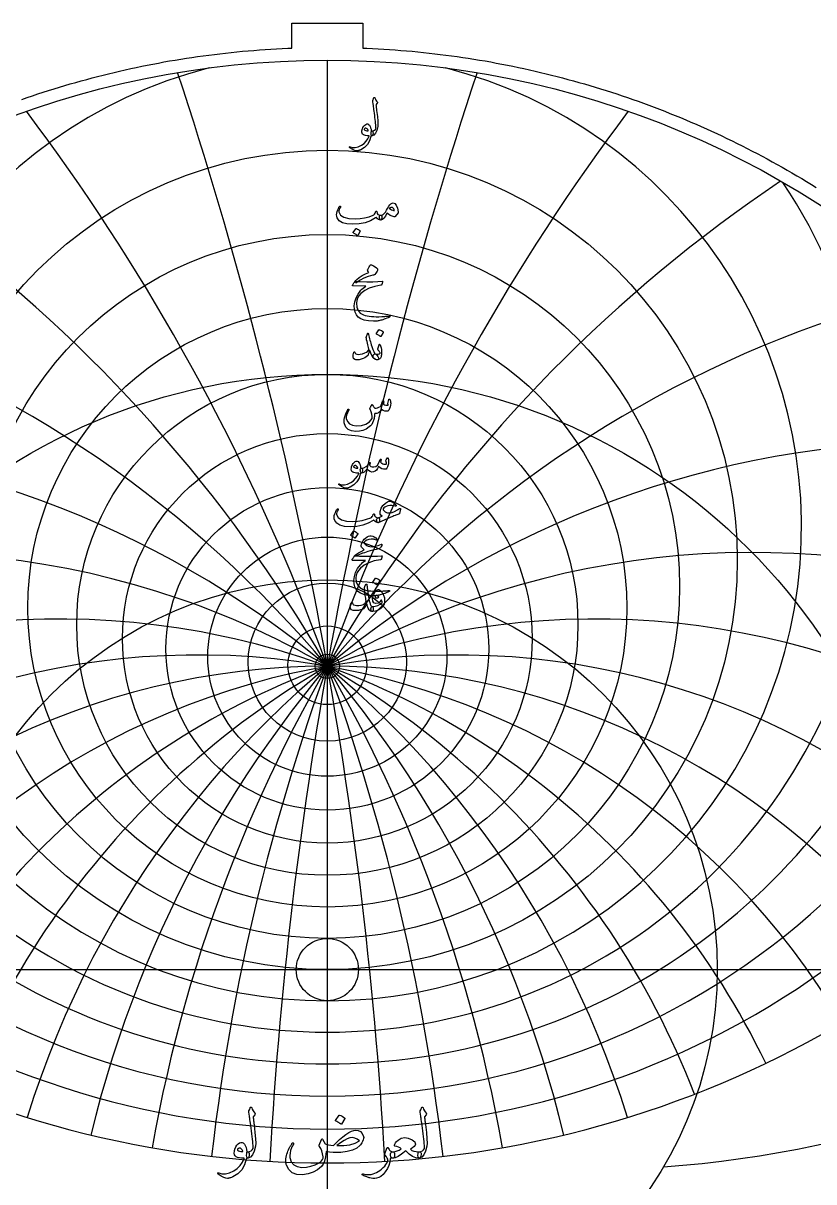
# Model space of a CAD drawing. Header units: millimetres. Extents: x -59 to 59, y -59 to 61.
# Drawn here: x -19.6 to 31.3, y -13.7 to 60.9 of the extents above; entities that cross this region are included whole.
import ezdxf

# ---------------------------------------------------------------- set-up
doc = ezdxf.new("R2010")
doc.units = ezdxf.units.MM
for name, color, linetype in [('CUT_INNER', 6, 'Continuous'), ('CUT_OUTER', 1, 'Continuous'), ('ENGRAVE', 7, 'Continuous'), ('ENGRAVE_FINE', 8, 'Continuous'), ('TEXT', 5, 'Continuous')]:
    doc.layers.add(name, color=color, linetype=linetype)

msp = doc.modelspace()

# ---------------------------------------------------------------- linework, layer by layer
at = {"layer": 'CUT_INNER'}
msp.add_circle((0, 0), 2, dxfattribs=at)
at = {"layer": 'CUT_OUTER'}
msp.add_lwpolyline([(-19.6429, 55.9787), (-19.299, 56.0982), (-18.9545, 56.2155), (-18.6092, 56.3308), (-18.2632, 56.4439), (-17.9165, 56.5549), (-17.5692, 56.6637), (-17.2211, 56.7705), (-16.8725, 56.8751), (-16.5232, 56.9775), (-16.1733, 57.0779), (-15.8227, 57.176), (-15.4716, 57.272), (-15.1199, 57.3659), (-14.7676, 57.4576), (-14.4148, 57.5471), (-14.0614, 57.6345), (-13.7075, 57.7197), (-13.3531, 57.8027), (-12.9982, 57.8835), (-12.6428, 57.9622), (-12.2869, 58.0387), (-11.9305, 58.113), (-11.5737, 58.1851), (-11.2165, 58.255), (-10.8588, 58.3227), (-10.5008, 58.3883), (-10.1423, 58.4516), (-9.7835, 58.5127), (-9.4243, 58.5717), (-9.0647, 58.6284), (-8.7048, 58.6829), (-8.3446, 58.7352), (-7.984, 58.7853), (-7.6232, 58.8332), (-7.262, 58.8788), (-6.9006, 58.9223), (-6.5389, 58.9635), (-6.177, 59.0025), (-5.8149, 59.0393), (-5.4525, 59.0739), (-5.0899, 59.1062), (-4.7272, 59.1364), (-4.3642, 59.1643), (-4.0011, 59.1899), (-3.6379, 59.2134), (-3.2745, 59.2346), (-2.9109, 59.2535), (-2.5473, 59.2703), (-2.275, 59.2812), (-2.275, 60.885), (2.275, 60.885), (2.275, 59.2812), (2.5473, 59.2703), (2.9109, 59.2535), (3.2745, 59.2346), (3.6379, 59.2134), (4.0011, 59.1899), (4.3642, 59.1643), (4.7272, 59.1364), (5.0899, 59.1062), (5.4525, 59.0739), (5.8149, 59.0393), (6.177, 59.0025), (6.5389, 58.9635), (6.9006, 58.9223), (7.262, 58.8788), (7.6232, 58.8332), (7.984, 58.7853), (8.3446, 58.7352), (8.7048, 58.6829), (9.0647, 58.6284), (9.4243, 58.5717), (9.7835, 58.5127), (10.1423, 58.4516), (10.5008, 58.3883), (10.8588, 58.3227), (11.2165, 58.255), (11.5737, 58.1851), (11.9305, 58.113), (12.2869, 58.0387), (12.6428, 57.9622), (12.9982, 57.8835), (13.3531, 57.8027), (13.7075, 57.7197), (14.0614, 57.6345), (14.4148, 57.5471), (14.7676, 57.4576), (15.1199, 57.3659), (15.4716, 57.272), (15.8227, 57.176), (16.1733, 57.0779), (16.5232, 56.9775), (16.8725, 56.8751), (17.2211, 56.7705), (17.5692, 56.6637), (17.9165, 56.5549), (18.2632, 56.4439), (18.6092, 56.3308), (18.9545, 56.2155), (19.299, 56.0982), (19.6429, 55.9787), (19.986, 55.8571), (20.3283, 55.7334), (20.6699, 55.6076), (21.0108, 55.4798), (21.3508, 55.3498), (21.69, 55.2177), (22.0284, 55.0836), (22.366, 54.9474), (22.7027, 54.8092), (23.0386, 54.6688), (23.3736, 54.5264), (23.7077, 54.382), (24.0409, 54.2355), (24.3733, 54.087), (24.7047, 53.9364), (25.0352, 53.7838), (25.3647, 53.6292), (25.6933, 53.4725), (26.0209, 53.3139), (26.3475, 53.1532), (26.6732, 52.9905), (26.9978, 52.8259), (27.3215, 52.6592), (27.6441, 52.4906), (27.9656, 52.32), (28.2861, 52.1474), (28.6056, 51.9729), (28.9239, 51.7964), (29.2412, 51.6179), (29.5574, 51.4375), (29.8724, 51.2552), (30.1863, 51.0709), (30.4991, 50.8847), (30.8108, 50.6967), (31.1213, 50.5066), (31.4306, 50.3147)], dxfattribs=at)
at = {"layer": 'ENGRAVE'}
for points in [[(0, -58.5), (0, 58.5)], [(-58.5, 0), (58.5, 0)]]:
    msp.add_lwpolyline(points, dxfattribs=at)
for centre, radius in [((0, 0), 58.5), ((0, 26.3532), 26.3532), ((0, 24.6477), 22.6408), ((0, 23.277), 19.2522), ((0, 0), 38.2935), ((0, 22.1793), 16.1142), ((0, 21.3096), 13.17), ((0, 20.6351), 10.3744), ((0, 20.1321), 7.6898), ((0, 0), 25.0665), ((0, 19.7838), 5.0843), ((0, 19.5791), 2.5297), ((0, 19.5115), 0.78)]:
    msp.add_circle(centre, radius, dxfattribs=at)
for centre, radius, start, end in [((0, 28.48), 30.4868, 104.436571, 75.563429), ((0, 31.1507), 35.1755, 146.343028, 33.656972), ((0, 34.545), 40.6101, 168.076059, 11.923941), ((0, 38.9345), 47.074, 184.845211, 355.154789), ((0, 44.7486), 55.0093, 199.041634, 340.958366), ((0, -27.8218), 47.3333, 36, 144), ((0, -27.8218), 47.3333, 36, 144), ((0, 52.7065), 65.1488, 211.615649, 328.384351), ((16.2826, 60.7675), 73.6492, 274.154376, 304.973846)]:
    msp.add_arc(centre, radius, start, end, dxfattribs=at)
at = {"layer": 'ENGRAVE_FINE'}
for centre, radius, start, end in [((-268.4407, -27.8218), 272.5819, 3.256593, 18.285878), ((-268.4407, -27.8218), 272.5819, 3.256593, 18.285878), ((268.4407, -27.8218), 272.5819, 161.714122, 176.743407), ((268.4407, -27.8218), 272.5819, 161.714122, 176.743407), ((-130.0473, -27.8218), 138.3934, 6.558023, 36.869498), ((-130.0473, -27.8218), 138.3934, 6.558023, 36.869498), ((130.0473, -27.8218), 138.3934, 143.130502, 173.441977), ((130.0473, -27.8218), 138.3934, 143.130502, 173.441977), ((-81.9838, -27.8218), 94.6667, 9.951474, 56.069558), ((-81.9838, -27.8218), 94.6667, 9.951474, 56.069558), ((81.9838, -27.8218), 94.6667, 123.930442, 170.048526), ((81.9838, -27.8218), 94.6667, 123.930442, 170.048526), ((-56.4097, -27.8218), 73.6376, 13.489072, 76.236453), ((-56.4097, -27.8218), 73.6376, 13.489072, 76.236453), ((56.4097, -27.8218), 73.6376, 103.763547, 166.510928), ((56.4097, -27.8218), 73.6376, 103.763547, 166.510928), ((-39.7174, -27.8218), 61.7893, 17.231004, 97.725349), ((-39.7174, -27.8218), 61.7893, 17.231004, 97.725349), ((39.7174, -27.8218), 61.7893, 82.274651, 162.768996), ((39.7174, -27.8218), 61.7893, 82.274651, 162.768996), ((-27.3279, -27.8218), 54.6558, 21.249547, 120.755909), ((-27.3279, -27.8218), 54.6558, 21.249547, 120.755909), ((27.3279, -27.8218), 54.6558, 59.244091, 158.750453), ((27.3279, -27.8218), 54.6558, 59.244091, 158.750453), ((-17.2279, -27.8218), 50.3711, 25.634518, 130.214249), ((-17.2279, -27.8218), 50.3711, 25.634518, 130.214249), ((17.2279, -27.8218), 50.3711, 49.785751, 154.365482), ((17.2279, -27.8218), 50.3711, 49.785751, 154.365482), ((-8.3461, -27.8218), 48.0635, 30.500929, 137.66478), ((-8.3461, -27.8218), 48.0635, 30.500929, 137.66478), ((8.3461, -27.8218), 48.0635, 42.33522, 149.499071), ((8.3461, -27.8218), 48.0635, 42.33522, 149.499071), ((0, 111.132), 130.6435, 243.541053, 296.458947)]:
    msp.add_arc(centre, radius, start, end, dxfattribs=at)
at = {"layer": 'TEXT'}
for points in [[(2.9234, 55.9193), (2.9468, 55.9758), (2.9649, 56.0205), (2.9779, 56.0536), (2.9857, 56.075), (2.9918, 56.0886), (2.9995, 56.0984), (3.0091, 56.1042), (3.0203, 56.1062), (3.0331, 56.104), (3.0437, 56.0975), (3.0521, 56.0867), (3.0584, 56.0716), (3.0871, 55.9974), (3.1215, 55.9306), (3.1615, 55.8711), (3.2071, 55.819), (3.2199, 55.8024), (3.2236, 55.7835), (3.2181, 55.7626), (3.2037, 55.7394), (3.1275, 55.6322), (3.1327, 55.5842), (3.1379, 55.537), (3.1431, 55.4908), (3.1483, 55.4454), (3.1535, 55.4008), (3.1587, 55.3571), (3.1639, 55.3143), (3.1691, 55.2724), (3.2169, 54.884), (3.246, 54.5804), (3.2566, 54.3616), (3.2486, 54.2276), (3.1833, 53.9843), (3.0981, 53.8046), (2.9931, 53.6885), (2.8681, 53.636), (2.8646, 53.636), (2.8612, 53.636), (2.8577, 53.636), (2.8542, 53.636), (2.8337, 53.6554), (2.8205, 53.7), (2.8147, 53.7696), (2.8162, 53.8643), (2.8194, 53.8993), (2.8292, 53.9248), (2.8454, 53.9408), (2.8681, 53.9473), (2.9559, 53.9648), (3.0289, 53.9966), (3.0873, 54.0427), (3.131, 54.103), (3.1281, 54.1754), (3.1228, 54.2578), (3.1151, 54.3502), (3.1051, 54.4524), (3.0928, 54.5642), (3.0787, 54.6851), (3.0626, 54.8151), (3.0445, 54.9541), (3.0279, 55.0907), (3.0125, 55.2136), (2.9985, 55.3225), (2.9857, 55.4177), (2.9747, 55.499), (2.9658, 55.5665), (2.9591, 55.6201), (2.9546, 55.6599), (2.92, 55.8571), (2.9189, 55.8765), (2.9191, 55.8934), (2.9206, 55.9077), (2.9234, 55.9193)], [(2.7989, 53.5979), (2.7178, 53.3131), (2.5818, 53.0746), (2.3909, 52.8824), (2.145, 52.7364), (2.1106, 52.7216), (2.0767, 52.7083), (2.0432, 52.6965), (2.0101, 52.6863), (1.9776, 52.6777), (1.9461, 52.6711), (1.9154, 52.6665), (1.8855, 52.6638), (1.8111, 52.6744), (1.7125, 52.7131), (1.5897, 52.7799), (1.4427, 52.8748), (1.4269, 52.8884), (1.4176, 52.9016), (1.4148, 52.9144), (1.4185, 52.9267), (1.4267, 52.9362), (1.4375, 52.9406), (1.4509, 52.9397), (1.4669, 52.9336), (1.6198, 52.8841), (1.7912, 52.8843), (1.9813, 52.9343), (2.19, 53.034), (2.3604, 53.1497), (2.5013, 53.2857), (2.6129, 53.442), (2.6951, 53.6187), (2.6944, 53.6249), (2.6925, 53.6299), (2.6893, 53.6336), (2.6847, 53.636), (2.5656, 53.6429), (2.4642, 53.6567), (2.3805, 53.6775), (2.3145, 53.7051), (2.2635, 53.748), (2.2315, 53.8072), (2.2185, 53.8829), (2.2246, 53.975), (2.2265, 53.9872), (2.2289, 53.9997), (2.2317, 54.0123), (2.235, 54.0252), (2.2386, 54.0385), (2.2427, 54.0524), (2.2473, 54.067), (2.2522, 54.0823), (2.2929, 54.1811), (2.3422, 54.263), (2.4002, 54.3281), (2.4667, 54.3763), (2.5349, 54.4027), (2.5974, 54.4023), (2.6542, 54.375), (2.7055, 54.321), (2.7502, 54.2457), (2.7842, 54.1584), (2.8073, 54.0589), (2.8196, 53.9473), (2.8264, 53.9474), (2.833, 53.9478), (2.8394, 53.9483), (2.8456, 53.9491), (2.8517, 53.9498), (2.8581, 53.9504), (2.8647, 53.9507), (2.8715, 53.9508), (2.8949, 53.9458), (2.913, 53.9309), (2.926, 53.906), (2.9338, 53.8712), (2.937, 53.8329), (2.9364, 53.7942), (2.9319, 53.7551), (2.9234, 53.7155), (2.9124, 53.6807), (2.9001, 53.6558), (2.8865, 53.6409), (2.8715, 53.636), (2.8058, 53.636), (2.8054, 53.6297), (2.8041, 53.6213), (2.8019, 53.6107), (2.7989, 53.5979)], [(2.6328, 53.9854), (2.5965, 54.0487), (2.5567, 54.0935), (2.5135, 54.1197), (2.4667, 54.1272), (2.4389, 54.1199), (2.414, 54.1082), (2.3922, 54.0922), (2.3733, 54.0719), (2.3673, 54.0611), (2.3664, 54.0494), (2.3707, 54.0368), (2.3803, 54.0234), (2.4159, 53.9921), (2.4676, 53.9707), (2.5353, 53.9592), (2.619, 53.9577), (2.6276, 53.9594), (2.6328, 53.9646), (2.6345, 53.9733), (2.6328, 53.9854)], [(4.2346, 49.3182), (4.343, 49.2797), (4.4327, 49.1712), (4.5039, 48.9925), (4.5564, 48.7439), (4.5583, 48.7259), (4.5573, 48.7101), (4.5532, 48.6965), (4.546, 48.6851), (4.3557, 48.4463), (4.3425, 48.4319), (4.3272, 48.423), (4.3097, 48.4198), (4.29, 48.4221), (4.1607, 48.4662), (4.0392, 48.5225), (3.9254, 48.5908), (3.8195, 48.6712), (3.7341, 48.4729), (3.6404, 48.3313), (3.5386, 48.2463), (3.4285, 48.218), (3.4162, 48.2226), (3.4035, 48.2362), (3.3903, 48.2589), (3.3766, 48.2907), (3.3557, 48.3694), (3.3481, 48.4325), (3.3539, 48.4801), (3.3732, 48.5121), (3.3844, 48.5197), (3.3974, 48.5251), (3.4121, 48.5283), (3.4285, 48.5294), (3.5072, 48.5428), (3.5842, 48.5795), (3.6595, 48.6397), (3.733, 48.7231), (3.7652, 48.7716), (3.8134, 48.8511), (3.8776, 48.9618), (3.9579, 49.1037), (4.0206, 49.1975), (4.0876, 49.2646), (4.159, 49.3048), (4.2346, 49.3182)], [(0.7888, 49.0968), (0.8011, 49.1102), (0.8139, 49.1158), (0.8271, 49.1136), (0.8407, 49.1037), (0.8511, 49.0907), (0.8545, 49.076), (0.8511, 49.0596), (0.8407, 49.0414), (0.7879, 48.9597), (0.7542, 48.884), (0.7395, 48.8144), (0.7438, 48.7508), (0.8522, 48.5419), (1.063, 48.3962), (1.3763, 48.3136), (1.7921, 48.2941), (2.1007, 48.3168), (2.3967, 48.3642), (2.6802, 48.4362), (2.9511, 48.5328), (2.9989, 48.5612), (3.0385, 48.6046), (3.0698, 48.6632), (3.093, 48.737), (3.1007, 48.7579), (3.1137, 48.7724), (3.1319, 48.7804), (3.1552, 48.7819), (3.1719, 48.7748), (3.1838, 48.7603), (3.1909, 48.7385), (3.1933, 48.7093), (3.2095, 48.6371), (3.2547, 48.583), (3.3289, 48.5471), (3.432, 48.5294), (3.4692, 48.5212), (3.4943, 48.5), (3.5072, 48.4658), (3.5081, 48.4187), (3.4956, 48.3309), (3.4787, 48.2682), (3.4575, 48.2306), (3.432, 48.218), (3.3561, 48.228), (3.2841, 48.2578), (3.216, 48.3075), (3.1518, 48.3772), (3.1464, 48.38), (3.1371, 48.378), (3.1239, 48.3713), (3.1068, 48.3599), (2.7842, 48.1782), (2.4322, 48.0485), (2.0507, 47.9706), (1.6399, 47.9447), (1.2602, 47.9706), (0.9652, 48.0485), (0.7551, 48.1782), (0.6297, 48.3599), (0.6011, 48.4613), (0.5916, 48.5648), (0.6011, 48.6706), (0.6297, 48.7785), (0.6682, 48.8788), (0.7075, 48.9653), (0.7477, 49.038), (0.7888, 49.0968)], [(3.9855, 48.9791), (4.0504, 48.9251), (4.1239, 48.8805), (4.2061, 48.8455), (4.2969, 48.82), (4.2919, 48.8881), (4.2736, 48.9437), (4.2418, 48.9867), (4.1966, 49.0172), (4.1445, 49.033), (4.0919, 49.0319), (4.039, 49.014), (3.9855, 48.9791)], [(1.8371, 47.661), (1.8414, 47.6653), (1.8475, 47.6679), (1.8553, 47.6688), (1.8648, 47.6679), (1.932, 47.6407), (1.9954, 47.6074), (2.0548, 47.568), (2.1104, 47.5226), (2.1158, 47.5157), (2.1182, 47.5088), (2.1175, 47.5019), (2.1139, 47.4949), (1.9513, 47.232), (1.9452, 47.2257), (1.9374, 47.2242), (1.9279, 47.2275), (1.9167, 47.2355), (1.9069, 47.2424), (1.8916, 47.2528), (1.8706, 47.2666), (1.844, 47.2839), (1.8114, 47.3047), (1.7722, 47.3289), (1.7266, 47.3566), (1.6745, 47.3877), (1.6676, 47.3929), (1.6641, 47.3981), (1.6641, 47.4033), (1.6676, 47.4084)], [(2.92, 44.6661), (2.6177, 44.5872), (2.3509, 44.4854), (2.1195, 44.3606), (1.9236, 44.2129), (1.8935, 44.1902), (1.8656, 44.1775), (1.8399, 44.1747), (1.8163, 44.1818), (1.7889, 44.2144), (1.793, 44.2605), (1.8287, 44.32), (1.8959, 44.3928), (2.0548, 44.5247), (2.2375, 44.6437), (2.444, 44.7496), (2.6743, 44.8426), (2.6086, 44.9395), (2.5963, 44.9637), (2.5904, 44.9879), (2.5911, 45.0121), (2.5982, 45.0363), (2.6447, 45.1287), (2.6873, 45.205), (2.726, 45.2653), (2.7608, 45.3096), (2.7831, 45.3306), (2.8049, 45.3416), (2.8263, 45.3427), (2.8473, 45.3339), (2.9691, 45.2651), (3.0713, 45.2007), (3.1541, 45.1406), (3.2175, 45.0848), (3.2298, 45.0668), (3.2357, 45.0441), (3.235, 45.0167), (3.2279, 44.9844), (3.2056, 44.9341), (3.1699, 44.8729), (3.1208, 44.8009), (3.0584, 44.718), (3.0419, 44.7057), (3.0134, 44.693), (2.9727, 44.6798), (2.92, 44.6661)], [(2.1035, 44.2648), (2.5474, 44.2493), (2.9312, 44.2475), (3.2549, 44.2596), (3.5185, 44.2856), (3.5266, 44.2866), (3.5336, 44.286), (3.5396, 44.284), (3.5444, 44.2804), (3.548, 44.2755), (3.5501, 44.2696), (3.5506, 44.2626), (3.5496, 44.2544), (3.5428, 44.2229), (3.5362, 44.1939), (3.5298, 44.1675), (3.5237, 44.1437), (3.5177, 44.1225), (3.512, 44.1039), (3.5065, 44.0879), (3.5012, 44.0745), (3.4899, 44.0531), (3.477, 44.0373), (3.4623, 44.0272), (3.4458, 44.0226), (3.0462, 43.9502), (2.6985, 43.8367), (2.4027, 43.6821), (2.1588, 43.4864), (2.0356, 43.3456), (1.9461, 43.1966), (1.8903, 43.0394), (1.8682, 42.874), (1.8894, 42.6143), (1.9737, 42.4027), (2.1212, 42.239), (2.3318, 42.1233), (2.441, 42.0883), (2.561, 42.0593), (2.6918, 42.0364), (2.8335, 42.0195), (2.9857, 42.0085), (3.1483, 42.0031), (3.3213, 42.0033), (3.5047, 42.0091), (3.5698, 42.0128), (3.634, 42.0169), (3.697, 42.0214), (3.7589, 42.0264), (3.8194, 42.0318), (3.8779, 42.0377), (3.9344, 42.0439), (3.989, 42.0506), (4.0057, 42.0515), (4.0176, 42.0472), (4.0247, 42.0377), (4.0271, 42.023), (4.0258, 42.0059), (4.0219, 41.9927), (4.0154, 41.9834), (4.0063, 41.978), (3.9086, 41.9367), (3.816, 41.8993), (3.7287, 41.8658), (3.6465, 41.8361), (3.5697, 41.8102), (3.4986, 41.7877), (3.4331, 41.7687), (3.3732, 41.7531), (3.3169, 41.7416), (3.262, 41.7315), (3.2087, 41.7226), (3.157, 41.715), (3.1065, 41.7092), (3.0571, 41.7055), (3.0087, 41.704), (2.9615, 41.7047), (2.6389, 41.7297), (2.3699, 41.7842), (2.1545, 41.8681), (1.9928, 41.9814), (1.8741, 42.1231), (1.7912, 42.2885), (1.7443, 42.4777), (1.7333, 42.6907), (1.7672, 42.9549), (1.8483, 43.2114), (1.9766, 43.46), (2.1519, 43.7009), (2.2205, 43.7738), (2.2981, 43.8436), (2.3848, 43.9104), (2.4806, 43.9742), (1.6433, 43.9811), (1.6232, 43.9898), (1.6148, 44.0053), (1.618, 44.0278), (1.633, 44.0572), (1.6611, 44.1001), (1.6866, 44.1385), (1.7095, 44.1727), (1.7298, 44.2025), (1.7476, 44.2278), (1.7627, 44.2484), (1.7752, 44.2642), (1.7852, 44.2752), (1.8077, 44.2771), (1.8682, 44.2761), (1.9668, 44.272), (2.1035, 44.2648)], [(3.3196, 41.1604), (3.3239, 41.1647), (3.3299, 41.1673), (3.3377, 41.1682), (3.3472, 41.1673), (3.4145, 41.1401), (3.4778, 41.1068), (3.5373, 41.0674), (3.5929, 41.022), (3.5983, 41.0151), (3.6007, 41.0082), (3.6, 41.0013), (3.5963, 40.9943), (3.4337, 40.7314), (3.4277, 40.7251), (3.4199, 40.7236), (3.4104, 40.7269), (3.3991, 40.7349), (3.3894, 40.7418), (3.3741, 40.7522), (3.3531, 40.766), (3.3265, 40.7833), (3.2938, 40.8041), (3.2547, 40.8283), (3.2091, 40.8559), (3.157, 40.8871), (3.15, 40.8923), (3.1466, 40.8975), (3.1466, 40.9027), (3.15, 40.9078)], [(2.6518, 40.8629), (2.6717, 40.7722), (2.6934, 40.6799), (2.7167, 40.5862), (2.7418, 40.491), (2.7686, 40.3938), (2.7971, 40.2942), (2.8274, 40.1922), (2.8594, 40.0879), (2.9241, 39.9002), (2.9831, 39.7592), (3.0365, 39.665), (3.0843, 39.6174), (3.126, 39.5891), (3.1682, 39.5491), (3.2108, 39.4974), (3.2538, 39.434), (3.2945, 39.3555), (3.3057, 39.2965), (3.2876, 39.2569), (3.24, 39.2368), (3.0862, 39.2524), (2.9502, 39.3544), (2.832, 39.543), (2.7314, 39.818), (2.7293, 39.8226), (2.7262, 39.8258), (2.7223, 39.8278), (2.7176, 39.8284), (2.7141, 39.8278), (2.7107, 39.8258), (2.7072, 39.8226), (2.7037, 39.818), (2.694, 39.7735), (2.6821, 39.7264), (2.6681, 39.6766), (2.6518, 39.6243), (2.6341, 39.5748), (2.6155, 39.5335), (2.5961, 39.5004), (2.5757, 39.4755), (2.5026, 39.4117), (2.4114, 39.3553), (2.302, 39.3062), (2.1744, 39.2645), (2.0447, 39.2336), (1.9322, 39.2204), (1.8371, 39.2249), (1.7592, 39.2472), (1.6926, 39.303), (1.6624, 39.4012), (1.6684, 39.5417), (1.7108, 39.7246), (1.7149, 39.7307), (1.7203, 39.735), (1.727, 39.7376), (1.735, 39.7385), (1.7445, 39.7374), (1.7523, 39.7341), (1.7584, 39.7287), (1.7627, 39.7212), (1.7791, 39.6829), (1.7973, 39.6511), (1.8172, 39.6258), (1.8388, 39.607), (1.9063, 39.5819), (1.998, 39.5759), (2.1139, 39.5888), (2.254, 39.6208), (2.4034, 39.6688), (2.5195, 39.7229), (2.6023, 39.783), (2.6518, 39.8492), (2.6601, 39.9162), (2.6467, 40.0308), (2.6116, 40.193), (2.555, 40.4027), (2.5277, 40.5132), (2.5117, 40.6025), (2.507, 40.6706), (2.5135, 40.7176), (2.5792, 40.9044), (2.5863, 40.9241), (2.5939, 40.9381), (2.6019, 40.9465), (2.6103, 40.9494), (2.6207, 40.944), (2.6311, 40.9277), (2.6415, 40.9007), (2.6518, 40.8629)], [(3.3507, 39.7454), (3.3304, 39.7793), (3.3109, 39.8085), (3.2923, 39.833), (3.2746, 39.8526), (3.2618, 39.8695), (3.2547, 39.889), (3.2532, 39.911), (3.2573, 39.9357), (3.3299, 40.1986), (3.3401, 40.2215), (3.3533, 40.228), (3.3695, 40.2181), (3.3888, 40.1917), (3.4177, 40.1357), (3.4424, 40.068), (3.4627, 39.9887), (3.4787, 39.8976), (3.488, 39.8103), (3.4917, 39.7246), (3.4897, 39.6407), (3.4822, 39.5586), (3.4698, 39.487), (3.4536, 39.4245), (3.4335, 39.3711), (3.4095, 39.3268), (3.3799, 39.2939), (3.3395, 39.268), (3.2882, 39.2489), (3.2261, 39.2368), (3.1626, 39.2344), (3.1033, 39.2446), (3.0484, 39.2673), (2.9978, 39.3026), (2.9587, 39.3473), (2.9381, 39.3986), (2.9362, 39.4563), (2.9528, 39.5205), (2.9794, 39.5731), (3.0108, 39.6061), (3.0469, 39.6198), (3.0878, 39.6139), (3.182, 39.5912), (3.2642, 39.5888), (3.3343, 39.6068), (3.3922, 39.6451), (3.3935, 39.6552), (3.387, 39.6753), (3.3728, 39.7054), (3.3507, 39.7454)], [(3.9475, 36.665), (3.9535, 36.6801), (3.9613, 36.6909), (3.9708, 36.6974), (3.9821, 36.6996), (3.9966, 36.6978), (4.0089, 36.6926), (4.0191, 36.684), (4.0271, 36.6719), (4.0467, 36.6286), (4.0608, 36.575), (4.0692, 36.511), (4.072, 36.4366), (4.0645, 36.3151), (4.0418, 36.1996), (4.0039, 36.0902), (3.951, 35.9869), (3.9328, 35.962), (3.9129, 35.9428), (3.8913, 35.9291), (3.8679, 35.9211), (3.7834, 35.9157), (3.6923, 35.9307), (3.5948, 35.9659), (3.4908, 36.0215), (3.4032, 35.9015), (3.2997, 35.8217), (3.1801, 35.7821), (3.0445, 35.7827), (3.0401, 35.7098), (3.0337, 35.6396), (3.0254, 35.5723), (3.0151, 35.5077), (3.0029, 35.4455), (2.9887, 35.3853), (2.9726, 35.327), (2.9546, 35.2707), (2.9126, 35.1691), (2.856, 35.0752), (2.7846, 34.9892), (2.6985, 34.9109), (2.4972, 34.7768), (2.2843, 34.6826), (2.0596, 34.6281), (1.8232, 34.6134), (1.5571, 34.6495), (1.3467, 34.744), (1.1921, 34.8969), (1.0933, 35.1081), (1.0799, 35.1842), (1.0777, 35.2742), (1.0868, 35.378), (1.1071, 35.4956), (1.1397, 35.6245), (1.1858, 35.7585), (1.2453, 35.8978), (1.3181, 36.0422), (1.324, 36.0513), (1.3311, 36.0578), (1.3395, 36.0617), (1.3493, 36.063), (1.359, 36.0621), (1.3674, 36.0595), (1.3746, 36.0552), (1.3804, 36.0491), (1.3843, 36.0403), (1.3856, 36.031), (1.3843, 36.0213), (1.3804, 36.0111), (1.2879, 35.8189), (1.2282, 35.6608), (1.2014, 35.5369), (1.2074, 35.4472), (1.2948, 35.2493), (1.4323, 35.1055), (1.62, 35.0158), (1.8578, 34.9801), (2.1904, 35.0013), (2.4719, 35.0856), (2.7024, 35.2331), (2.8819, 35.4437), (2.8813, 35.5825), (2.8586, 35.7291), (2.8138, 35.8835), (2.747, 36.0457), (2.7386, 36.0621), (2.734, 36.0768), (2.7334, 36.0898), (2.7366, 36.101), (2.7552, 36.1396), (2.7729, 36.1759), (2.7898, 36.2097), (2.8058, 36.2412), (2.8209, 36.2698), (2.8352, 36.2952), (2.8486, 36.3174), (2.8612, 36.3363), (2.8683, 36.3443), (2.8759, 36.3475), (2.8839, 36.346), (2.8923, 36.3398), (2.8966, 36.335), (2.9027, 36.3276), (2.9105, 36.3177), (2.92, 36.3052), (2.9308, 36.29), (2.9425, 36.2723), (2.955, 36.252), (2.9684, 36.229), (2.9956, 36.1849), (3.0186, 36.1529), (3.0372, 36.133), (3.0514, 36.1253), (3.1414, 36.1177), (3.2313, 36.133), (3.3213, 36.1713), (3.4112, 36.2325), (3.4439, 36.2732), (3.4761, 36.3398), (3.5079, 36.4323), (3.5393, 36.5508), (3.5423, 36.562), (3.5479, 36.5716), (3.5561, 36.5793), (3.5669, 36.5854), (3.5771, 36.5893), (3.5868, 36.5906), (3.5961, 36.5893), (3.605, 36.5854), (3.6182, 36.5638), (3.6231, 36.5231), (3.6199, 36.4634), (3.6084, 36.3847), (3.6783, 36.3419), (3.7529, 36.3138), (3.8322, 36.3004), (3.9164, 36.3017), (3.9153, 36.327), (3.912, 36.3475), (3.9066, 36.3633), (3.8991, 36.3744), (3.8904, 36.3847), (3.8852, 36.3951), (3.8835, 36.4055), (3.8852, 36.4159)], [(3.8662, 32.925), (3.8738, 32.9301), (3.8826, 32.9284), (3.8928, 32.9198), (3.9042, 32.9042), (3.9166, 32.8778), (3.9259, 32.8402), (3.9321, 32.7913), (3.9354, 32.7312), (3.9365, 32.6629), (3.9328, 32.5963), (3.9244, 32.5314), (3.9112, 32.4683), (3.8727, 32.3455), (3.8299, 32.2572), (3.7827, 32.2036), (3.7313, 32.1846), (3.6095, 32.1917), (3.4969, 32.2235), (3.3933, 32.2799), (3.2988, 32.361), (3.2339, 32.2332), (3.157, 32.1336), (3.0679, 32.062), (2.9667, 32.0185), (2.8605, 32.009), (2.753, 32.0358), (2.6443, 32.099), (2.5342, 32.1984), (2.4451, 32.0849), (2.3578, 32.0038), (2.2721, 31.9552), (2.1882, 31.9389), (2.1714, 31.9485), (2.1554, 31.977), (2.1402, 32.0246), (2.126, 32.0912), (2.1208, 32.1569), (2.1294, 32.2053), (2.1519, 32.2365), (2.1882, 32.2503), (2.3478, 32.2864), (2.4875, 32.3567), (2.6073, 32.4611), (2.7072, 32.5997), (2.7126, 32.6073), (2.7184, 32.6127), (2.7247, 32.616), (2.7314, 32.617), (2.7396, 32.6162), (2.747, 32.6136), (2.7535, 32.6093), (2.7591, 32.6032), (2.7623, 32.5846), (2.7548, 32.553), (2.7364, 32.5085), (2.7072, 32.451), (2.7455, 32.4067), (2.8049, 32.374), (2.8856, 32.353), (2.9874, 32.3437), (3.1144, 32.3703), (3.2253, 32.457), (3.3202, 32.6039), (3.3991, 32.8108), (3.403, 32.8214), (3.4078, 32.829), (3.4134, 32.8335), (3.4199, 32.835), (3.4296, 32.8341), (3.4381, 32.8315), (3.4452, 32.8272), (3.451, 32.8212), (3.4554, 32.8125), (3.4579, 32.8039), (3.4588, 32.7952), (3.4579, 32.7866), (3.4234, 32.6413), (3.4638, 32.6054), (3.5124, 32.5738), (3.5693, 32.5466), (3.6344, 32.5236), (3.6977, 32.5087), (3.746, 32.5055), (3.779, 32.5139), (3.797, 32.534), (3.8028, 32.5647), (3.7996, 32.6084), (3.7873, 32.665), (3.7659, 32.7347), (3.7695, 32.7544), (3.7875, 32.7926), (3.8197, 32.8495), (3.8662, 32.925)], [(2.1191, 31.9009), (2.038, 31.6161), (1.902, 31.3776), (1.711, 31.1854), (1.4652, 31.0394), (1.4308, 31.0246), (1.3968, 31.0113), (1.3633, 30.9995), (1.3302, 30.9893), (1.2978, 30.9807), (1.2662, 30.9741), (1.2355, 30.9695), (1.2057, 30.9668), (1.1313, 30.9774), (1.0327, 31.0161), (0.9099, 31.0829), (0.7629, 31.1778), (0.7471, 31.1914), (0.7378, 31.2046), (0.735, 31.2174), (0.7386, 31.2297), (0.7469, 31.2392), (0.7577, 31.2436), (0.7711, 31.2427), (0.7871, 31.2366), (0.94, 31.1871), (1.1114, 31.1873), (1.3015, 31.2373), (1.5101, 31.337), (1.6805, 31.4526), (1.8215, 31.5887), (1.9331, 31.745), (2.0153, 31.9217), (2.0146, 31.9279), (2.0127, 31.9329), (2.0094, 31.9366), (2.0049, 31.9389), (1.8857, 31.9459), (1.7843, 31.9597), (1.7006, 31.9805), (1.6347, 32.0081), (1.5837, 32.051), (1.5517, 32.1102), (1.5387, 32.1859), (1.5447, 32.278), (1.5467, 32.2902), (1.5491, 32.3026), (1.5519, 32.3153), (1.5551, 32.3282), (1.5588, 32.3415), (1.5629, 32.3554), (1.5675, 32.37), (1.5724, 32.3852), (1.6131, 32.4841), (1.6624, 32.566), (1.7203, 32.6311), (1.7869, 32.6793), (1.855, 32.7057), (1.9175, 32.7053), (1.9744, 32.678), (2.0256, 32.624), (2.0704, 32.5487), (2.1043, 32.4614), (2.1275, 32.3619), (2.1398, 32.2503), (2.1466, 32.2504), (2.1532, 32.2508), (2.1596, 32.2513), (2.1658, 32.252), (2.1719, 32.2528), (2.1783, 32.2533), (2.1849, 32.2537), (2.1917, 32.2538), (2.2151, 32.2488), (2.2332, 32.2339), (2.2462, 32.209), (2.254, 32.1742), (2.2572, 32.1359), (2.2566, 32.0972), (2.252, 32.0581), (2.2436, 32.0185), (2.2326, 31.9837), (2.2202, 31.9588), (2.2066, 31.9439), (2.1917, 31.9389), (2.126, 31.9389), (2.1255, 31.9327), (2.1242, 31.9242), (2.1221, 31.9137), (2.1191, 31.9009)], [(1.953, 32.2884), (1.9167, 32.3517), (1.8769, 32.3965), (1.8336, 32.4227), (1.7869, 32.4302), (1.759, 32.4229), (1.7342, 32.4112), (1.7123, 32.3952), (1.6935, 32.3749), (1.6875, 32.3641), (1.6866, 32.3524), (1.6909, 32.3398), (1.7004, 32.3264), (1.7361, 32.2951), (1.7878, 32.2737), (1.8555, 32.2622), (1.9391, 32.2607), (1.9478, 32.2624), (1.953, 32.2676), (1.9547, 32.2763), (1.953, 32.2884)], [(4.7086, 29.6197), (4.6394, 29.3429), (4.6316, 29.3295), (4.6187, 29.317), (4.6005, 29.3053), (4.5772, 29.2945), (4.5254, 29.2762), (4.4703, 29.256), (4.4121, 29.2339), (4.3505, 29.2097), (4.2858, 29.1839), (4.2178, 29.1566), (4.1465, 29.1277), (4.072, 29.0973), (3.2763, 28.7513), (3.24, 28.7593), (3.2106, 28.7833), (3.1881, 28.8233), (3.1725, 28.8794), (3.1699, 28.9388), (3.1864, 28.9892), (3.2218, 29.0305), (3.2763, 29.0627), (3.2831, 29.0658), (3.2966, 29.0718), (3.3169, 29.0806), (3.3438, 29.0921), (3.3772, 29.1063), (3.4169, 29.1228), (3.4628, 29.1417), (3.515, 29.163), (3.4478, 29.232), (3.4052, 29.3075), (3.3872, 29.3894), (3.3939, 29.4779), (3.4605, 29.6883), (3.5738, 29.8662), (3.7339, 30.0117), (3.9406, 30.1248), (3.9858, 30.1354), (4.0383, 30.1326), (4.0982, 30.1164), (4.1655, 30.0868), (4.2353, 30.0463), (4.2995, 30.0012), (4.3581, 29.9512), (4.4111, 29.8965), (4.426, 29.8764), (4.4327, 29.8576), (4.4312, 29.8401), (4.4215, 29.8238), (4.4068, 29.8113), (4.3903, 29.8048), (4.3722, 29.8044), (4.3523, 29.81), (4.2487, 29.8427), (4.1386, 29.8576), (4.0221, 29.8548), (3.8991, 29.8342), (3.7877, 29.8009), (3.6993, 29.7564), (3.6337, 29.7006), (3.5911, 29.6336), (3.5868, 29.6037), (3.5981, 29.5696), (3.6249, 29.5311), (3.6673, 29.4883), (3.7157, 29.4493), (3.7641, 29.4191), (3.8126, 29.3974), (3.861, 29.3845), (4.0061, 29.3808), (4.1611, 29.4113), (4.3261, 29.4759), (4.501, 29.5747), (4.5199, 29.5866), (4.5382, 29.5981), (4.5562, 29.6091), (4.5737, 29.6197), (4.5906, 29.6297), (4.6066, 29.6387), (4.6217, 29.647), (4.636, 29.6543), (4.6755, 29.6729), (4.7008, 29.6733), (4.7119, 29.6556), (4.7086, 29.6197)], [(0.6366, 29.6301), (0.6489, 29.6435), (0.6617, 29.6491), (0.6749, 29.647), (0.6885, 29.637), (0.6989, 29.624), (0.7023, 29.6093), (0.6989, 29.5929), (0.6885, 29.5747), (0.6357, 29.493), (0.602, 29.4173), (0.5873, 29.3477), (0.5916, 29.2841), (0.6999, 29.0753), (0.9108, 28.9295), (1.2241, 28.8469), (1.6399, 28.8275), (1.9484, 28.8502), (2.2445, 28.8975), (2.5279, 28.9695), (2.7989, 29.0662), (2.8467, 29.0945), (2.8862, 29.138), (2.9176, 29.1966), (2.9407, 29.2703), (2.9485, 29.2913), (2.9615, 29.3058), (2.9796, 29.3138), (3.003, 29.3153), (3.0196, 29.3081), (3.0315, 29.2936), (3.0387, 29.2718), (3.0411, 29.2426), (3.0573, 29.1704), (3.1025, 29.1163), (3.1766, 29.0804), (3.2798, 29.0627), (3.317, 29.0545), (3.342, 29.0333), (3.355, 28.9991), (3.3559, 28.952), (3.3433, 28.8642), (3.3265, 28.8015), (3.3053, 28.7639), (3.2798, 28.7513), (3.2039, 28.7613), (3.1319, 28.7911), (3.0638, 28.8409), (2.9995, 28.9105), (2.9941, 28.9133), (2.9848, 28.9114), (2.9716, 28.9046), (2.9546, 28.8932), (2.6319, 28.7116), (2.2799, 28.5818), (1.8985, 28.504), (1.4877, 28.478), (1.108, 28.504), (0.813, 28.5818), (0.6028, 28.7116), (0.4774, 28.8932), (0.4489, 28.9946), (0.4394, 29.0982), (0.4489, 29.2039), (0.4774, 29.3118), (0.5159, 29.4121), (0.5553, 29.4986), (0.5955, 29.5713), (0.6366, 29.6301)], [(1.6849, 28.1943), (1.6892, 28.1987), (1.6952, 28.2013), (1.703, 28.2021), (1.7125, 28.2013), (1.7798, 28.174), (1.8431, 28.1407), (1.9026, 28.1014), (1.9582, 28.0559), (1.9636, 28.049), (1.966, 28.0421), (1.9653, 28.0352), (1.9616, 28.0283), (1.799, 27.7653), (1.793, 27.7591), (1.7852, 27.7575), (1.7757, 27.7608), (1.7644, 27.7688), (1.7547, 27.7757), (1.7394, 27.7861), (1.7184, 27.7999), (1.6918, 27.8172), (1.6591, 27.838), (1.62, 27.8622), (1.5744, 27.8899), (1.5223, 27.921), (1.5153, 27.9262), (1.5119, 27.9314), (1.5119, 27.9366), (1.5153, 27.9418)], [(3.5098, 27.3614), (3.5127, 27.3369), (3.4969, 27.2913), (3.4625, 27.2245), (3.4095, 27.1365), (3.3983, 27.1222), (3.3853, 27.1105), (3.3706, 27.1014), (3.3542, 27.095), (3.1327, 27.034), (2.9355, 26.9791), (2.7626, 26.9302), (2.6138, 26.8874), (2.4892, 26.8508), (2.3889, 26.8208), (2.3128, 26.7972), (2.2609, 26.7801), (1.8423, 26.5933), (1.8129, 26.5911), (1.7904, 26.595), (1.7748, 26.605), (1.7662, 26.621), (1.7659, 26.6268), (1.7688, 26.634), (1.7746, 26.6424), (1.7835, 26.6521), (1.8687, 26.7321), (1.9962, 26.8165), (2.1662, 26.9051), (2.3785, 26.9981), (2.3208, 27.0474), (2.2721, 27.095), (2.2326, 27.1408), (2.2021, 27.1849), (2.1833, 27.2331), (2.1787, 27.2913), (2.1885, 27.3594), (2.2125, 27.4375), (2.2514, 27.5188), (2.3059, 27.6001), (2.3759, 27.6814), (2.4616, 27.7627), (2.5548, 27.8329), (2.6441, 27.8812), (2.7295, 27.9073), (2.811, 27.9114), (2.9215, 27.8892), (3.0212, 27.8431), (3.11, 27.7733), (3.1881, 27.6796), (3.195, 27.668), (3.1985, 27.6572), (3.1985, 27.6472), (3.195, 27.6381), (3.1874, 27.6297), (3.1786, 27.6252), (3.1684, 27.6245), (3.157, 27.6277), (3.106, 27.644), (3.0571, 27.658), (3.01, 27.6699), (2.9649, 27.6796), (2.922, 27.687), (2.8815, 27.6918), (2.8433, 27.6939), (2.8075, 27.6935), (2.6585, 27.676), (2.5333, 27.6338), (2.4319, 27.567), (2.3543, 27.4755), (2.4369, 27.3668), (2.529, 27.2861), (2.6307, 27.2336), (2.7418, 27.2091), (2.9072, 27.2074), (3.0852, 27.2333), (3.2757, 27.287), (3.4787, 27.3683), (3.4871, 27.3704), (3.4951, 27.37), (3.5027, 27.367), (3.5098, 27.3614)], [(2.0741, 26.6037), (2.518, 26.5881), (2.9018, 26.5864), (3.2255, 26.5985), (3.4891, 26.6244), (3.4972, 26.6254), (3.5042, 26.6249), (3.5102, 26.6228), (3.515, 26.6193), (3.5186, 26.6144), (3.5207, 26.6084), (3.5212, 26.6014), (3.5202, 26.5933), (3.5134, 26.5617), (3.5068, 26.5328), (3.5004, 26.5064), (3.4943, 26.4826), (3.4883, 26.4614), (3.4826, 26.4428), (3.4771, 26.4268), (3.4718, 26.4134), (3.4605, 26.392), (3.4476, 26.3762), (3.4329, 26.366), (3.4164, 26.3615), (3.0168, 26.2891), (2.6691, 26.1755), (2.3733, 26.0209), (2.1294, 25.8253), (2.0062, 25.6845), (1.9167, 25.5355), (1.8609, 25.3783), (1.8388, 25.2129), (1.86, 24.9532), (1.9443, 24.7415), (2.0918, 24.5778), (2.3024, 24.4621), (2.4116, 24.4271), (2.5316, 24.3981), (2.6624, 24.3752), (2.8041, 24.3584), (2.9563, 24.3473), (3.1189, 24.3419), (3.2919, 24.3421), (3.4752, 24.348), (3.5404, 24.3516), (3.6046, 24.3558), (3.6676, 24.3603), (3.7295, 24.3653), (3.79, 24.3707), (3.8485, 24.3765), (3.905, 24.3828), (3.9596, 24.3895), (3.9763, 24.3904), (3.9881, 24.386), (3.9953, 24.3765), (3.9977, 24.3618), (3.9964, 24.3447), (3.9925, 24.3315), (3.986, 24.3222), (3.9769, 24.3168), (3.8792, 24.2755), (3.7866, 24.2381), (3.6993, 24.2046), (3.6171, 24.175), (3.5403, 24.149), (3.4692, 24.1266), (3.4037, 24.1075), (3.3438, 24.092), (3.2875, 24.0805), (3.2326, 24.0703), (3.1793, 24.0615), (3.1275, 24.0539), (3.0771, 24.0481), (3.0277, 24.0444), (2.9793, 24.0429), (2.9321, 24.0435), (2.6095, 24.0686), (2.3405, 24.1231), (2.1251, 24.207), (1.9634, 24.3203), (1.8447, 24.4619), (1.7618, 24.6273), (1.7149, 24.8165), (1.7039, 25.0295), (1.7378, 25.2938), (1.8189, 25.5502), (1.9471, 25.7989), (2.1225, 26.0398), (2.1911, 26.1126), (2.2687, 26.1825), (2.3554, 26.2493), (2.4512, 26.3131), (1.6139, 26.32), (1.5938, 26.3286), (1.5854, 26.3442), (1.5886, 26.3667), (1.6036, 26.3961), (1.6317, 26.4389), (1.6572, 26.4774), (1.6801, 26.5116), (1.7004, 26.5414), (1.7182, 26.5667), (1.7333, 26.5872), (1.7458, 26.603), (1.7558, 26.6141), (1.7783, 26.616), (1.8388, 26.6149), (1.9374, 26.6108), (2.0741, 26.6037)], [(2.8785, 23.3496), (2.9035, 23.3375), (2.9234, 23.3185), (2.9381, 23.2925), (2.9476, 23.2597), (2.9539, 23.219), (2.9554, 23.1801), (2.9522, 23.1429), (2.9442, 23.1074), (2.9323, 23.0772), (2.9174, 23.0555), (2.8994, 23.0426), (2.8785, 23.0383), (2.7749, 23.067), (2.689, 23.1394), (2.6209, 23.2556), (2.5705, 23.4154), (2.5641, 23.4429), (2.5584, 23.4668), (2.5537, 23.487), (2.5498, 23.5036), (2.5468, 23.5164), (2.5446, 23.5256), (2.5433, 23.5311), (2.5429, 23.533), (2.5377, 23.5431), (2.5325, 23.546), (2.5273, 23.5414), (2.5221, 23.5295), (2.4633, 23.3968), (2.3976, 23.2925), (2.3249, 23.2169), (2.2453, 23.1697), (2.1299, 23.1334), (1.9945, 23.1109), (1.8393, 23.1023), (1.6641, 23.1074), (1.5471, 23.1436), (1.4833, 23.2311), (1.4727, 23.3702), (1.5153, 23.5607), (1.5251, 23.5836), (1.537, 23.6004), (1.551, 23.6113), (1.5672, 23.616), (1.5832, 23.6145), (1.5966, 23.6065), (1.6075, 23.592), (1.6157, 23.571), (1.6332, 23.5263), (1.6546, 23.4923), (1.6799, 23.4692), (1.7091, 23.4569), (1.8728, 23.4318), (2.0282, 23.4292), (2.1755, 23.4491), (2.3145, 23.4915), (2.3749, 23.523), (2.4244, 23.5659), (2.4631, 23.6199), (2.491, 23.6852), (2.4892, 23.7161), (2.4806, 23.7881), (2.465, 23.9012), (2.4425, 24.0554), (2.4311, 24.1379), (2.4209, 24.2124), (2.412, 24.2789), (2.4045, 24.3374), (2.398, 24.3874), (2.3924, 24.4286), (2.3876, 24.4609), (2.3837, 24.4844), (2.3805, 24.5203), (2.3811, 24.5519), (2.3857, 24.5791), (2.3941, 24.602), (2.4075, 24.6305), (2.42, 24.6569), (2.4317, 24.6815), (2.4425, 24.7041), (2.4523, 24.7247), (2.4607, 24.7434), (2.4678, 24.7602), (2.4737, 24.775), (2.4797, 24.7869), (2.4875, 24.7949), (2.497, 24.799), (2.5083, 24.7992), (2.5206, 24.7945), (2.5299, 24.7871), (2.5362, 24.7772), (2.5394, 24.7646), (2.5605, 24.5876), (2.5822, 24.42), (2.6046, 24.2616), (2.6276, 24.1125), (2.6511, 23.9727), (2.6748, 23.8422), (2.6987, 23.721), (2.7228, 23.6091), (2.752, 23.5047), (2.7876, 23.4266), (2.8298, 23.3749), (2.8785, 23.3496)], [(3.093, 25.1833), (3.0973, 25.1876), (3.1033, 25.1902), (3.1111, 25.191), (3.1206, 25.1902), (3.1879, 25.1629), (3.2512, 25.1296), (3.3107, 25.0903), (3.3663, 25.0449), (3.3717, 25.0379), (3.3741, 25.031), (3.3734, 25.0241), (3.3697, 25.0172), (3.2071, 24.7543), (3.2011, 24.748), (3.1933, 24.7465), (3.1838, 24.7497), (3.1725, 24.7577), (3.1628, 24.7646), (3.1474, 24.775), (3.1265, 24.7888), (3.0999, 24.8061), (3.0672, 24.8269), (3.0281, 24.8511), (2.9825, 24.8788), (2.9303, 24.9099), (2.9234, 24.9151), (2.92, 24.9203), (2.92, 24.9255), (2.9234, 24.9307)], [(3.2763, 24.4533), (3.3001, 24.4498), (3.3265, 24.4394), (3.3555, 24.4221), (3.387, 24.3979), (3.5222, 24.2539), (3.6162, 24.0917), (3.6692, 23.9114), (3.6811, 23.7129), (3.6705, 23.6095), (3.6491, 23.5174), (3.6169, 23.4365), (3.5738, 23.3669), (3.4344, 23.2231), (3.272, 23.1204), (3.0867, 23.0588), (2.8785, 23.0383), (2.8575, 23.0432), (2.8395, 23.0581), (2.8246, 23.083), (2.8127, 23.1178), (2.8083, 23.1371), (2.8054, 23.1567), (2.804, 23.1769), (2.8041, 23.1974), (2.8053, 23.2177), (2.8071, 23.2372), (2.8096, 23.2558), (2.8127, 23.2735), (2.822, 23.3042), (2.8361, 23.3271), (2.8549, 23.3423), (2.8785, 23.3496), (3.0813, 23.3769), (3.2573, 23.4275), (3.4065, 23.5014), (3.5289, 23.5987), (3.523, 23.6474), (3.5159, 23.6861), (3.5075, 23.7148), (3.4977, 23.7336), (3.4861, 23.7499), (3.4752, 23.7605), (3.4653, 23.7654), (3.4562, 23.7648), (3.4499, 23.7626), (3.445, 23.7596), (3.4413, 23.7557), (3.4389, 23.7509), (3.4056, 23.6826), (3.3645, 23.6299), (3.3157, 23.5927), (3.259, 23.571), (3.0945, 23.5583), (2.9814, 23.603), (2.9198, 23.7053), (2.9096, 23.8651), (2.9234, 23.9568), (2.9511, 24.0519), (2.9926, 24.1505), (3.048, 24.2526), (3.1064, 24.3404), (3.1639, 24.4031), (3.2205, 24.4407), (3.2763, 24.4533)], [(3.1621, 24.0796), (3.1278, 24.0699), (3.1007, 24.0442), (3.0811, 24.0024), (3.0687, 23.9447), (3.069, 23.9356), (3.0696, 23.9291), (3.0707, 23.9252), (3.0722, 23.9239), (3.107, 23.9155), (3.1423, 23.911), (3.1779, 23.9103), (3.214, 23.9135), (3.2458, 23.9203), (3.272, 23.93), (3.2925, 23.9427), (3.3075, 23.9585), (3.2685, 24.0141), (3.2313, 24.0528), (3.1959, 24.0746), (3.1621, 24.0796)], [(-5.0419, -9.0934), (-5.0108, -9.0182), (-4.9865, -8.9585), (-4.9692, -8.9144), (-4.9589, -8.8858), (-4.9508, -8.8677), (-4.9404, -8.8547), (-4.9277, -8.8469), (-4.9127, -8.8443), (-4.8957, -8.8472), (-4.8816, -8.8558), (-4.8704, -8.8703), (-4.862, -8.8904), (-4.8237, -8.9893), (-4.7778, -9.0784), (-4.7245, -9.1577), (-4.6636, -9.2272), (-4.6466, -9.2494), (-4.6417, -9.2745), (-4.6489, -9.3024), (-4.6683, -9.3333), (-4.7697, -9.4763), (-4.7628, -9.5403), (-4.7559, -9.6031), (-4.749, -9.6648), (-4.7421, -9.7254), (-4.7351, -9.7848), (-4.7282, -9.843), (-4.7213, -9.9001), (-4.7144, -9.956), (-4.6507, -10.4738), (-4.6117, -10.8786), (-4.5976, -11.1704), (-4.6083, -11.3491), (-4.6954, -11.6735), (-4.809, -11.913), (-4.9491, -12.0679), (-5.1157, -12.1379), (-5.1203, -12.1379), (-5.1249, -12.1379), (-5.1295, -12.1379), (-5.1342, -12.1379), (-5.1616, -12.112), (-5.1791, -12.0526), (-5.1869, -11.9598), (-5.1849, -11.8335), (-5.1806, -11.7868), (-5.1676, -11.7528), (-5.146, -11.7314), (-5.1157, -11.7228), (-4.9987, -11.6994), (-4.9012, -11.657), (-4.8234, -11.5956), (-4.7651, -11.5152), (-4.769, -11.4186), (-4.7761, -11.3088), (-4.7863, -11.1857), (-4.7997, -11.0493), (-4.816, -10.9002), (-4.8349, -10.7391), (-4.8564, -10.5658), (-4.8805, -10.3804), (-4.9027, -10.1982), (-4.9231, -10.0344), (-4.9419, -9.8891), (-4.9589, -9.7623), (-4.9736, -9.6539), (-4.9854, -9.5639), (-4.9943, -9.4924), (-5.0004, -9.4394), (-5.0465, -9.1764), (-5.048, -9.1505), (-5.0477, -9.128), (-5.0457, -9.109), (-5.0419, -9.0934)], [(5.9737, -9.0934), (6.0048, -9.0182), (6.0291, -8.9585), (6.0464, -8.9144), (6.0567, -8.8858), (6.0648, -8.8677), (6.0752, -8.8547), (6.0879, -8.8469), (6.1029, -8.8443), (6.1199, -8.8472), (6.134, -8.8558), (6.1453, -8.8703), (6.1536, -8.8904), (6.192, -8.9893), (6.2378, -9.0784), (6.2911, -9.1577), (6.352, -9.2272), (6.369, -9.2494), (6.3739, -9.2745), (6.3667, -9.3024), (6.3474, -9.3333), (6.2459, -9.4763), (6.2528, -9.5403), (6.2597, -9.6031), (6.2666, -9.6648), (6.2735, -9.7254), (6.2805, -9.7848), (6.2874, -9.843), (6.2943, -9.9001), (6.3012, -9.956), (6.3649, -10.4738), (6.4039, -10.8786), (6.418, -11.1704), (6.4073, -11.3491), (6.3203, -11.6735), (6.2067, -11.913), (6.0665, -12.0679), (5.8999, -12.1379), (5.8953, -12.1379), (5.8907, -12.1379), (5.8861, -12.1379), (5.8815, -12.1379), (5.8541, -12.112), (5.8365, -12.0526), (5.8287, -11.9598), (5.8307, -11.8335), (5.835, -11.7868), (5.848, -11.7528), (5.8696, -11.7314), (5.8999, -11.7228), (6.017, -11.6994), (6.1144, -11.657), (6.1922, -11.5956), (6.2505, -11.5152), (6.2466, -11.4186), (6.2395, -11.3088), (6.2293, -11.1857), (6.2159, -11.0493), (6.1996, -10.9002), (6.1807, -10.7391), (6.1592, -10.5658), (6.1352, -10.3804), (6.113, -10.1982), (6.0925, -10.0344), (6.0738, -9.8891), (6.0567, -9.7623), (6.042, -9.6539), (6.0302, -9.5639), (6.0213, -9.4924), (6.0152, -9.4394), (5.9691, -9.1764), (5.9677, -9.1505), (5.9679, -9.128), (5.97, -9.109), (5.9737, -9.0934)], [(0.7519, -9.3656), (0.7577, -9.3598), (0.7657, -9.3563), (0.7761, -9.3552), (0.7888, -9.3563), (0.8785, -9.3927), (0.9629, -9.4371), (1.0422, -9.4895), (1.1163, -9.5501), (1.1235, -9.5593), (1.1267, -9.5685), (1.1258, -9.5778), (1.1209, -9.587), (0.9041, -9.9376), (0.8961, -9.9459), (0.8857, -9.948), (0.873, -9.9436), (0.858, -9.933), (0.845, -9.9237), (0.8246, -9.9099), (0.7966, -9.8914), (0.7611, -9.8684), (0.7176, -9.8407), (0.6654, -9.8084), (0.6046, -9.7715), (0.5351, -9.73), (0.5259, -9.7231), (0.5213, -9.7162), (0.5213, -9.7092), (0.5259, -9.7023)], [(1.8313, -10.3251), (1.9922, -10.3487), (2.1289, -10.4242), (2.2413, -10.5517), (2.3295, -10.731), (2.3393, -10.7996), (2.3318, -10.8763), (2.307, -10.9611), (2.2649, -11.0539), (2.2165, -11.1433), (2.1727, -11.2177), (2.1335, -11.277), (2.0989, -11.3214), (1.8971, -11.4875), (1.6237, -11.6167), (1.2789, -11.7089), (0.8626, -11.7643), (0.6121, -11.7764), (0.3725, -11.7712), (0.1439, -11.7487), (-0.0738, -11.7089), (-0.1251, -12.0471), (-0.1914, -12.319), (-0.2727, -12.5245), (-0.369, -12.6638), (-0.6216, -12.8786), (-0.9087, -13.0386), (-1.2305, -13.1438), (-1.5868, -13.1943), (-1.9619, -13.1767), (-2.2615, -13.0686), (-2.4855, -12.8699), (-2.634, -12.5808), (-2.6467, -12.5359), (-2.657, -12.4891), (-2.6651, -12.4402), (-2.6709, -12.3893), (-2.6738, -12.3367), (-2.6732, -12.2827), (-2.6691, -12.2272), (-2.6616, -12.1702), (-2.6455, -12.0695), (-2.6247, -11.9701), (-2.5994, -11.8723), (-2.5694, -11.7758), (-2.5351, -11.6811), (-2.4967, -11.5884), (-2.4544, -11.4977), (-2.4079, -11.4091), (-2.3873, -11.3731), (-2.367, -11.3387), (-2.347, -11.3062), (-2.3272, -11.2753), (-2.308, -11.2462), (-2.2897, -11.2188), (-2.2723, -11.1931), (-2.2557, -11.1692), (-2.2439, -11.1557), (-2.2315, -11.1473), (-2.2185, -11.1441), (-2.205, -11.1462), (-2.1906, -11.1516), (-2.1796, -11.1588), (-2.1721, -11.1678), (-2.1681, -11.1784), (-2.1669, -11.1906), (-2.1681, -11.2038), (-2.1715, -11.2182), (-2.1773, -11.2338), (-2.211, -11.2848), (-2.243, -11.341), (-2.2733, -11.4025), (-2.3018, -11.4691), (-2.3618, -11.6394), (-2.3987, -11.8), (-2.4125, -11.9508), (-2.4033, -12.0918), (-2.3171, -12.3596), (-2.16, -12.5542), (-1.9319, -12.6756), (-1.633, -12.7238), (-1.3441, -12.7102), (-1.0633, -12.6557), (-0.7905, -12.5603), (-0.5259, -12.4239), (-0.446, -12.3671), (-0.3771, -12.2982), (-0.3192, -12.2172), (-0.2722, -12.1241), (-0.2667, -12.1111), (-0.2641, -12.0953), (-0.2644, -12.0765), (-0.2675, -12.0549), (-0.3082, -11.8485), (-0.361, -11.6674), (-0.4258, -11.5117), (-0.5028, -11.3814), (-0.5181, -11.3575), (-0.527, -11.3364), (-0.5296, -11.3183), (-0.5259, -11.303), (-0.3829, -10.9247), (-0.3624, -10.8962), (-0.3425, -10.8844), (-0.3232, -10.8893), (-0.3045, -10.9109), (-0.1338, -11.2015), (-0.0424, -11.2448), (0.075, -11.2776), (0.2182, -11.3001), (0.3875, -11.3122), (0.5884, -11.1165), (0.79, -10.9351), (0.9921, -10.7682), (1.1947, -10.6157), (1.3885, -10.4885), (1.5592, -10.3977), (1.7068, -10.3432), (1.8313, -10.3251)], [(-5.208, -12.1887), (-5.3161, -12.5684), (-5.4974, -12.8864), (-5.752, -13.1427), (-6.0798, -13.3373), (-6.1256, -13.357), (-6.1709, -13.3748), (-6.2156, -13.3905), (-6.2597, -13.4042), (-6.303, -13.4156), (-6.345, -13.4244), (-6.386, -13.4305), (-6.4258, -13.4342), (-6.525, -13.42), (-6.6564, -13.3684), (-6.8202, -13.2793), (-7.0162, -13.1528), (-7.0373, -13.1346), (-7.0497, -13.117), (-7.0534, -13.1), (-7.0485, -13.0836), (-7.0376, -13.0709), (-7.0231, -13.0651), (-7.0053, -13.0663), (-6.9839, -13.0743), (-6.7801, -13.1404), (-6.5515, -13.1401), (-6.2981, -13.0735), (-6.0198, -12.9406), (-5.7927, -12.7863), (-5.6047, -12.605), (-5.4559, -12.3965), (-5.3464, -12.161), (-5.3472, -12.1526), (-5.3498, -12.146), (-5.3541, -12.1411), (-5.3602, -12.1379), (-5.5191, -12.1287), (-5.6543, -12.1103), (-5.7658, -12.0826), (-5.8538, -12.0457), (-5.9218, -11.9886), (-5.9645, -11.9096), (-5.9818, -11.8087), (-5.9737, -11.6859), (-5.9711, -11.6696), (-5.9679, -11.653), (-5.9642, -11.6361), (-5.9599, -11.619), (-5.955, -11.6012), (-5.9495, -11.5826), (-5.9434, -11.5632), (-5.9368, -11.5429), (-5.8826, -11.4111), (-5.8169, -11.3018), (-5.7396, -11.2151), (-5.6508, -11.1508), (-5.56, -11.1156), (-5.4767, -11.1162), (-5.4008, -11.1525), (-5.3325, -11.2246), (-5.2728, -11.3249), (-5.2276, -11.4414), (-5.1967, -11.574), (-5.1803, -11.7228), (-5.1712, -11.7226), (-5.1624, -11.7222), (-5.1539, -11.7215), (-5.1457, -11.7205), (-5.1375, -11.7195), (-5.129, -11.7187), (-5.1202, -11.7183), (-5.1111, -11.7182), (-5.08, -11.7248), (-5.0557, -11.7447), (-5.0384, -11.7778), (-5.0281, -11.8243), (-5.0237, -11.8753), (-5.0246, -11.9269), (-5.0307, -11.9791), (-5.0419, -12.0318), (-5.0566, -12.0782), (-5.073, -12.1114), (-5.0912, -12.1313), (-5.1111, -12.1379), (-5.1987, -12.1379), (-5.1993, -12.1463), (-5.201, -12.1575), (-5.2039, -12.1717), (-5.208, -12.1887)], [(2.0574, -11.0078), (1.9158, -10.8999), (1.7679, -10.8348), (1.6137, -10.8123), (1.4531, -10.8325), (1.2789, -10.8939), (1.0794, -10.9951), (0.8545, -11.1361), (0.6043, -11.3168), (1.0601, -11.3183), (1.4542, -11.2672), (1.7866, -11.1637), (2.0574, -11.0078)], [(5.8999, -11.7228), (5.9674, -11.7329), (6.0129, -11.7631), (6.0366, -11.8136), (6.0383, -11.8842), (6.0158, -11.9935), (5.9852, -12.0722), (5.9466, -12.1203), (5.8999, -12.1379), (5.6874, -12.1186), (5.4744, -12.033), (5.2607, -11.881), (5.0465, -11.6628), (4.7764, -11.8724), (4.5472, -12.0215), (4.3589, -12.11), (4.2116, -12.1379), (4.1629, -12.127), (4.1228, -12.0941), (4.0914, -12.0393), (4.0686, -11.9626), (4.0619, -11.8612), (4.0836, -11.7873), (4.1334, -11.7412), (4.2116, -11.7228), (4.2826, -11.7158), (4.3529, -11.7043), (4.4222, -11.6882), (4.4907, -11.6674), (4.5583, -11.6418), (4.625, -11.6109), (4.6909, -11.5749), (4.7559, -11.5336), (4.676, -11.4685), (4.5795, -11.416), (4.4662, -11.3762), (4.3361, -11.3491), (4.3243, -11.3442), (4.3165, -11.3341), (4.3128, -11.3188), (4.3131, -11.2984), (4.335, -11.2277), (4.3823, -11.1496), (4.4549, -11.064), (4.5529, -10.9709), (4.7573, -10.8483), (4.9739, -10.8036), (5.2025, -10.8368), (5.4432, -10.9478), (5.5453, -11.0187), (5.6162, -11.0885), (5.656, -11.1571), (5.6646, -11.2246), (5.6393, -11.2972), (5.577, -11.3768), (5.4778, -11.4633), (5.3417, -11.5567), (5.4389, -11.6294), (5.5643, -11.6813), (5.718, -11.7124), (5.8999, -11.7228)], [(-5.4294, -11.672), (-5.4778, -11.5876), (-5.5309, -11.5279), (-5.5885, -11.493), (-5.6508, -11.4829), (-5.688, -11.4927), (-5.7212, -11.5083), (-5.7503, -11.5296), (-5.7754, -11.5567), (-5.7834, -11.5711), (-5.7846, -11.5867), (-5.7788, -11.6034), (-5.7661, -11.6213), (-5.7186, -11.6631), (-5.6497, -11.6916), (-5.5594, -11.7069), (-5.4478, -11.7089), (-5.4363, -11.7066), (-5.4294, -11.6997), (-5.4271, -11.6882), (-5.4294, -11.672)], [(3.6903, -11.8519), (3.8333, -11.4829), (3.8492, -11.4535), (3.8645, -11.4391), (3.8792, -11.4396), (3.8933, -11.4552), (3.9319, -11.5198), (3.9694, -11.5752), (4.0057, -11.6213), (4.0409, -11.6582), (4.0795, -11.6864), (4.1216, -11.7066), (4.1672, -11.7187), (4.2162, -11.7228), (4.2646, -11.7355), (4.2992, -11.7735), (4.32, -11.8369), (4.3269, -11.9257), (4.32, -12.0151), (4.2992, -12.0803), (4.2646, -12.1212), (4.2162, -12.1379), (4.179, -12.1397), (4.1412, -12.1402), (4.1029, -12.1397), (4.064, -12.1379), (4.0573, -12.1397), (4.0513, -12.1448), (4.0458, -12.1535), (4.0409, -12.1656), (4.0161, -12.3839), (3.9556, -12.5958), (3.8593, -12.8013), (3.7272, -13.0005), (3.5799, -13.1738), (3.4378, -13.3015), (3.3008, -13.3837), (3.1691, -13.4203), (3.0451, -13.4298), (2.9315, -13.4307), (2.8283, -13.4229), (2.7355, -13.4065), (2.69, -13.3938), (2.6415, -13.3788), (2.5897, -13.3615), (2.5348, -13.3419), (2.477, -13.3194), (2.4166, -13.2935), (2.3536, -13.2641), (2.288, -13.2312), (2.2716, -13.2237), (2.2592, -13.215), (2.2508, -13.2052), (2.2465, -13.1943), (2.2436, -13.1796), (2.2442, -13.1678), (2.2482, -13.1588), (2.2557, -13.1528), (2.2655, -13.1473), (2.2765, -13.1447), (2.2886, -13.145), (2.3018, -13.1482), (2.4471, -13.1776), (2.5832, -13.192), (2.7101, -13.1914), (2.8277, -13.1758), (2.944, -13.1451), (3.0578, -13.1038), (3.1689, -13.0517), (3.2775, -12.989), (3.3837, -12.9159), (3.4879, -12.8327), (3.5901, -12.7395), (3.6903, -12.6361), (3.7656, -12.5418), (3.8252, -12.4481), (3.8694, -12.355), (3.8979, -12.2625), (3.8895, -12.1979), (3.8552, -12.1241), (3.795, -12.0411), (3.7088, -11.9488), (3.6938, -11.9289), (3.6857, -11.9061), (3.6846, -11.8805), (3.6903, -11.8519)]]:
    msp.add_lwpolyline(points, close=True, dxfattribs=at)

doc.saveas('drawing.dxf')
